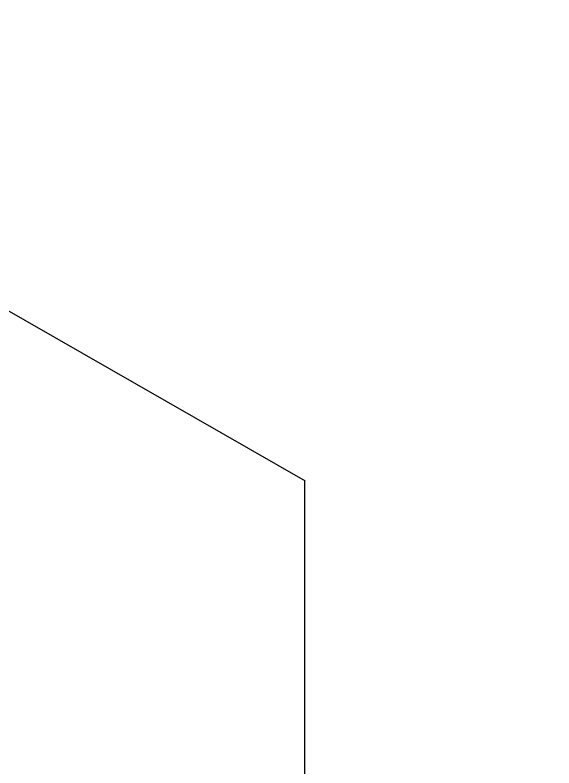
# Model space of a CAD drawing. Header units: inches. Extents: x -24 to 76, y -57 to 19.
# Drawn here: x -10.86 to -10.24, y 9.274 to 10.139 of the extents above; entities that cross this region are included whole.
import ezdxf

# ---------------------------------------------------------------- set-up
doc = ezdxf.new("R2010")
doc.units = ezdxf.units.IN
doc.header["$MEASUREMENT"] = 0
doc.layers.add('G-ANNO-TTLB', color=7, linetype='Continuous', lineweight=0)
doc.layers.add('TYVEK', color=7, linetype='Continuous', lineweight=0)

msp = doc.modelspace()

# ---------------------------------------------------------------- hatches: boundary and pattern name
at = {"layer": 'G-ANNO-TTLB', "true_color": 0xff00ff, "transparency": 33554687}
h = msp.add_hatch(color=6, dxfattribs=at)
edge = h.paths.add_edge_path()
edge.add_spline(control_points=[(19.91565, -15.06516), (19.91565, -15.06516), (-20.7721, -15.06516), (-20.7721, -15.06516), (-20.7721, -15.06516), (-20.7721, 19.05984), (-20.7721, 19.05984), (-20.7721, 19.05984), (19.91565, 19.05984), (19.91565, 19.05984), (19.91565, 19.05984), (19.91565, -15.06516), (19.91565, -15.06516)], knot_values=[0, 0, 0, 0, 1, 1, 1, 2, 2, 2, 3, 3, 3, 4, 4, 4, 4], degree=3, periodic=0)
edge = h.paths.add_edge_path()
edge.add_spline(control_points=[(-20.6471, 18.93484), (-20.6471, 18.93484), (-20.6471, -14.94016), (-20.6471, -14.94016), (-20.6471, -14.94016), (19.79065, -14.94016), (19.79065, -14.94016), (19.79065, -14.94016), (19.79065, 18.93484), (19.79065, 18.93484), (19.79065, 18.93484), (-20.6471, 18.93484), (-20.6471, 18.93484)], knot_values=[0, 0, 0, 0, 1, 1, 1, 2, 2, 2, 3, 3, 3, 4, 4, 4, 4], degree=3, periodic=0)
edge.add_line((-20.6471, 18.93484), (-20.6471, 18.93484))

# ---------------------------------------------------------------- linework, layer by layer
at = {"layer": 'G-ANNO-TTLB'}
for points in [[(19.91565, -15.06516), (19.91565, -15.06516), (-20.7721, -15.06516), (-20.7721, -15.06516), (-20.7721, -15.06516), (-20.7721, 19.05984), (-20.7721, 19.05984), (-20.7721, 19.05984), (19.91565, 19.05984), (19.91565, 19.05984), (19.91565, 19.05984), (19.91565, -15.06516), (19.91565, -15.06516)], [(-20.6471, 18.93484), (-20.6471, 18.93484), (-20.6471, -14.94016), (-20.6471, -14.94016), (-20.6471, -14.94016), (19.79065, -14.94016), (19.79065, -14.94016), (19.79065, -14.94016), (19.79065, 18.93484), (19.79065, 18.93484), (19.79065, 18.93484), (-20.6471, 18.93484), (-20.6471, 18.93484)]]:
    msp.add_open_spline(points, degree=3, knots=[0, 0, 0, 0, 1, 1, 1, 2, 2, 2, 3, 3, 3, 4, 4, 4, 4], dxfattribs=at)
at = {"layer": 'TYVEK', "color": 4, "lineweight": 25, "true_color": 0x00ffff}
for p, q in [((-10.88886, 9.81121), (-10.52617, 9.60354)), ((-10.52691, 9.60397), (-10.52691, 9.13974))]:
    msp.add_line(p, q, dxfattribs=at)

doc.saveas('drawing.dxf')
